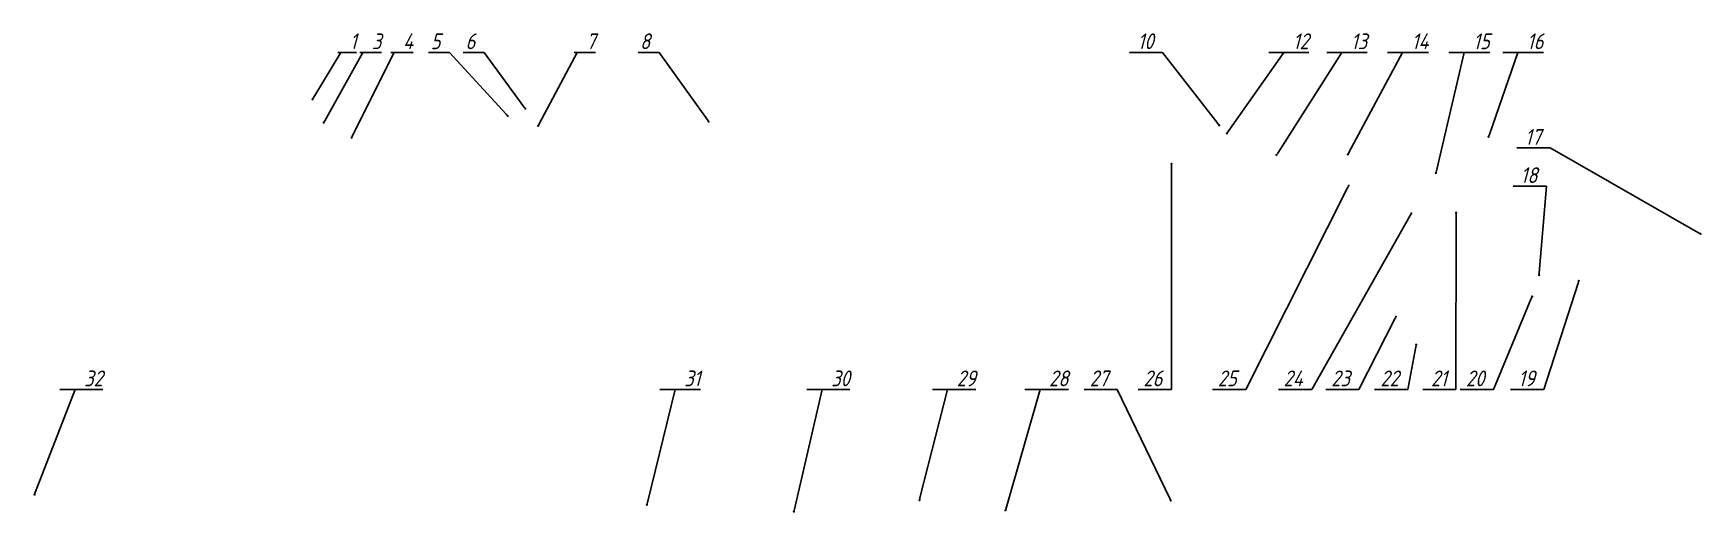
# Model space of a CAD drawing. Header units: millimetres. Extents: x 579 to 4020, y 235 to 1416.
# Drawn here: x 2396.2 to 2765.6, y 906.3 to 1012.5 of the extents above; entities that cross this region are included whole.
import ezdxf
from ezdxf import colors
from ezdxf.entities.mleader import LeaderData, LeaderLine
from ezdxf.math import Vec2, Vec3

# ---------------------------------------------------------------- set-up
doc = ezdxf.new("R2010")
doc.units = ezdxf.units.MM
doc.header["$LTSCALE"] = 0.3
doc.layers.add('尺寸标注', color=7, linetype='Continuous', lineweight=25)
doc.styles.add('数字样式', font='gbeitc.shx', dxfattribs={"height": 5, "bigfont": 'gbcbig.shx'})

# ---------------------------------------------------------------- blocks, each defined once
blk = doc.blocks.new('_Dot')
at = {"color": 0, "linetype": 'ByBlock', "lineweight": -2}
blk.add_line((-0.5, 0), (-1, 0), dxfattribs=at)
at = {"color": 0, "linetype": 'ByBlock', "const_width": 0.5}
blk.add_lwpolyline([(-0.25, 0, 1), (0.25, 0, 1)], format="xyb", close=True, dxfattribs=at)

msp = doc.modelspace()

# ---------------------------------------------------------------- leaders
at = {"layer": '尺寸标注', "ltscale": 0.3}
ml = msp.add_multileader_mtext('Standard', dxfattribs=at)
ml.set_content('\\L1', color=256, style='数字样式')
ml.set_leader_properties()
ml.set_arrow_properties(name='DOT')
ml.build(insert=Vec2(0, 0))
ml.multileader.update_dxf_attribs({"text_left_attachment_type": 8, "text_right_attachment_type": 8, "dogleg_length": 2, "arrow_head_size": 0.5})
ctx = ml.context
ctx.base_point, ctx.char_height, ctx.arrow_head_size, ctx.landing_gap_size, ctx.plane_origin = Vec3(2466.28444, 1008.25335), 3.5, 0.5, 0, Vec3(2458.03658, 997.86635)
ctx.left_attachment, ctx.right_attachment = 8, 8
notes = []
notes.append((ctx, [(0, (1, 1, 0), (2464.28444, 1008.25335), (1, 0), 2, [(0, [(2458.03658, 997.86635)], 0, [])])]))
ctx.mtext.insert, ctx.mtext.flow_direction = Vec3(2466.28444, 1012.45335), 5
ml = msp.add_multileader_mtext('Standard', dxfattribs=at)
ml.set_content('\\L{\\L3}', color=256, style='数字样式')
ml.set_leader_properties()
ml.set_arrow_properties(name='DOT')
ml.build(insert=Vec2(0, 0))
ml.multileader.update_dxf_attribs({"text_left_attachment_type": 8, "text_right_attachment_type": 8, "dogleg_length": 2, "arrow_head_size": 0.5})
ctx = ml.context
ctx.base_point, ctx.char_height, ctx.arrow_head_size, ctx.landing_gap_size, ctx.plane_origin = Vec3(2471.16702, 1008.25335), 3.5, 0.5, 0, Vec3(2464.42125, 989.82823)
ctx.left_attachment, ctx.right_attachment = 8, 8
notes.append((ctx, [(0, (1, 1, 0), (2469.16702, 1008.25335), (1, 0), 2, [(0, [(2460.48223, 992.6725)], 0, [])])]))
ctx.mtext.insert, ctx.mtext.flow_direction = Vec3(2471.16702, 1012.45335), 5
ml = msp.add_multileader_mtext('Standard', dxfattribs=at)
ml.set_content('\\L{\\L4}', color=256, style='数字样式')
ml.set_leader_properties()
ml.set_arrow_properties(name='DOT')
ml.build(insert=Vec2(0, 0))
ml.multileader.update_dxf_attribs({"text_left_attachment_type": 8, "text_right_attachment_type": 8, "dogleg_length": 2, "arrow_head_size": 0.5})
ctx = ml.context
ctx.base_point, ctx.char_height, ctx.arrow_head_size, ctx.landing_gap_size, ctx.plane_origin = Vec3(2478.06837, 1008.25335), 3.5, 0.5, 0, Vec3(2464.42125, 989.82823)
ctx.left_attachment, ctx.right_attachment = 8, 8
notes.append((ctx, [(0, (1, 1, 0), (2476.06837, 1008.25335), (1, 0), 2, [(0, [(2466.67915, 989.37993)], 0, [])])]))
ctx.mtext.insert, ctx.mtext.flow_direction = Vec3(2478.06837, 1012.45335), 5
ml = msp.add_multileader_mtext('Standard', dxfattribs=at)
ml.set_content('\\L{\\L5}', color=256, style='数字样式')
ml.set_leader_properties()
ml.set_arrow_properties(name='DOT')
ml.build(insert=Vec2(0, 0))
ml.multileader.update_dxf_attribs({"text_left_attachment_type": 8, "text_right_attachment_type": 8, "dogleg_length": 2, "arrow_head_size": 0.5})
ctx = ml.context
ctx.base_point, ctx.char_height, ctx.arrow_head_size, ctx.landing_gap_size, ctx.plane_origin = Vec3(2484.52535, 1008.25335), 3.5, 0.5, 0, Vec3(2501.22102, 994.18027)
ctx.left_attachment, ctx.right_attachment, ctx.text_align_type = 8, 8, 2
notes.append((ctx, [(1, (1, 1, 0), (2488.34826, 1008.25335), (-1, 0), 2, [(0, [(2501.22102, 994.18027)], 0, [])])]))
ctx.mtext.insert, ctx.mtext.alignment, ctx.mtext.flow_direction = Vec3(2486.34826, 1012.45335), 3, 5
ml = msp.add_multileader_mtext('Standard', dxfattribs=at)
ml.set_content('\\L{\\L6}', color=256, style='数字样式')
ml.set_leader_properties()
ml.set_arrow_properties(name='DOT')
ml.build(insert=Vec2(0, 0))
ml.multileader.update_dxf_attribs({"text_left_attachment_type": 8, "text_right_attachment_type": 8, "dogleg_length": 2, "arrow_head_size": 0.5})
ctx = ml.context
ctx.base_point, ctx.char_height, ctx.arrow_head_size, ctx.landing_gap_size, ctx.plane_origin = Vec3(2492.58887, 1008.25335), 3.5, 0.5, 0, Vec3(2503.82347, 995.78924)
ctx.left_attachment, ctx.right_attachment, ctx.text_align_type = 8, 8, 2
notes.append((ctx, [(1, (1, 1, 0), (2496.04721, 1008.25335), (-1, 0), 2, [(0, [(2505.13326, 995.78924)], 0, [])])]))
ctx.mtext.insert, ctx.mtext.alignment, ctx.mtext.flow_direction = Vec3(2494.04721, 1012.45335), 3, 5
ml = msp.add_multileader_mtext('Standard', dxfattribs=at)
ml.set_content('\\L{\\L7}', color=256, style='数字样式')
ml.set_leader_properties()
ml.set_arrow_properties(name='DOT')
ml.build(insert=Vec2(0, 0))
ml.multileader.update_dxf_attribs({"text_left_attachment_type": 8, "text_right_attachment_type": 8, "dogleg_length": 2, "arrow_head_size": 0.5})
ctx = ml.context
ctx.base_point, ctx.char_height, ctx.arrow_head_size, ctx.landing_gap_size, ctx.plane_origin = Vec3(2518.60049, 1008.25335), 3.5, 0.5, 0, Vec3(2500.81296, 992.96071)
ctx.left_attachment, ctx.right_attachment = 8, 8
notes.append((ctx, [(0, (1, 1, 0), (2516.60049, 1008.25335), (1, 0), 2, [(0, [(2507.99254, 991.98327)], 0, [])])]))
ctx.mtext.insert, ctx.mtext.flow_direction = Vec3(2518.60049, 1012.45335), 5
ml = msp.add_multileader_mtext('Standard', dxfattribs=at)
ml.set_content('\\L{\\L8}', color=256, style='数字样式')
ml.set_leader_properties()
ml.set_arrow_properties(name='DOT')
ml.build(insert=Vec2(0, 0))
ml.multileader.update_dxf_attribs({"text_left_attachment_type": 8, "text_right_attachment_type": 8, "dogleg_length": 2, "arrow_head_size": 0.5})
ctx = ml.context
ctx.base_point, ctx.char_height, ctx.arrow_head_size, ctx.landing_gap_size, ctx.plane_origin = Vec3(2531.16953, 1008.25335), 3.5, 0.5, 0, Vec3(2524.23417, 996.31499)
ctx.left_attachment, ctx.right_attachment, ctx.text_align_type = 8, 8, 2
notes.append((ctx, [(1, (1, 1, 0), (2534.77369, 1008.25335), (-1, 0), 2, [(0, [(2545.72486, 992.89647)], 0, [])])]))
ctx.mtext.insert, ctx.mtext.alignment, ctx.mtext.flow_direction = Vec3(2532.77369, 1012.45335), 3, 5
ml = msp.add_multileader_mtext('Standard', dxfattribs=at)
ml.set_content('\\L{\\L10}', color=256, style='数字样式')
ml.set_leader_properties()
ml.set_arrow_properties(name='DOT')
ml.build(insert=Vec2(0, 0))
ml.multileader.update_dxf_attribs({"text_left_attachment_type": 8, "text_right_attachment_type": 8, "dogleg_length": 2, "arrow_head_size": 0.5})
ctx = ml.context
ctx.base_point, ctx.char_height, ctx.arrow_head_size, ctx.landing_gap_size, ctx.plane_origin = Vec3(2641.7339, 1008.25335), 3.5, 0.5, 0, Vec3(2658.75546, 992.08716)
ctx.left_attachment, ctx.right_attachment, ctx.text_align_type = 8, 8, 2
notes.append((ctx, [(1, (1, 1, 0), (2646.21306, 1008.25335), (-1, 0), 2, [(0, [(2658.75546, 992.08716)], 0, [])])]))
ctx.mtext.insert, ctx.mtext.alignment, ctx.mtext.flow_direction = Vec3(2644.21306, 1012.45335), 3, 5
ml = msp.add_multileader_mtext('Standard', dxfattribs=at)
ml.set_content('\\L{\\L12}', color=256, style='数字样式')
ml.set_leader_properties()
ml.set_arrow_properties(name='DOT')
ml.build(insert=Vec2(0, 0))
ml.multileader.update_dxf_attribs({"text_left_attachment_type": 8, "text_right_attachment_type": 8, "dogleg_length": 2, "arrow_head_size": 0.5})
ctx = ml.context
ctx.base_point, ctx.char_height, ctx.arrow_head_size, ctx.landing_gap_size, ctx.plane_origin = Vec3(2675.06244, 1008.25335), 3.5, 0.5, 0, Vec3(2660.20813, 986.42133)
ctx.left_attachment, ctx.right_attachment = 8, 8
notes.append((ctx, [(0, (1, 1, 0), (2673.06244, 1008.25335), (1, 0), 2, [(0, [(2660.46873, 990.30684)], 0, [])])]))
ctx.mtext.insert, ctx.mtext.flow_direction = Vec3(2675.06244, 1012.45335), 5
ml = msp.add_multileader_mtext('Standard', dxfattribs=at)
ml.set_content('\\L{\\L13}', color=256, style='数字样式')
ml.set_leader_properties()
ml.set_arrow_properties(name='DOT')
ml.build(insert=Vec2(0, 0))
ml.multileader.update_dxf_attribs({"text_left_attachment_type": 8, "text_right_attachment_type": 8, "dogleg_length": 2, "arrow_head_size": 0.5})
ctx = ml.context
ctx.base_point, ctx.char_height, ctx.arrow_head_size, ctx.landing_gap_size, ctx.plane_origin = Vec3(2687.91652, 1008.25335), 3.5, 0.5, 0, Vec3(2671.43572, 985.53027)
ctx.left_attachment, ctx.right_attachment = 8, 8
notes.append((ctx, [(0, (1, 1, 0), (2685.91652, 1008.25335), (1, 0), 2, [(0, [(2671.43572, 985.53027)], 0, [])])]))
ctx.mtext.insert, ctx.mtext.flow_direction = Vec3(2687.91652, 1012.45335), 5
ml = msp.add_multileader_mtext('Standard', dxfattribs=at)
ml.set_content('\\L{\\L14}', color=256, style='数字样式')
ml.set_leader_properties()
ml.set_arrow_properties(name='DOT')
ml.build(insert=Vec2(0, 0))
ml.multileader.update_dxf_attribs({"text_left_attachment_type": 8, "text_right_attachment_type": 8, "dogleg_length": 2, "arrow_head_size": 0.5})
ctx = ml.context
ctx.base_point, ctx.char_height, ctx.arrow_head_size, ctx.landing_gap_size, ctx.plane_origin = Vec3(2701.36856, 1008.25335), 3.5, 0.5, 0, Vec3(2686.84489, 983.29989)
ctx.left_attachment, ctx.right_attachment = 8, 8
notes.append((ctx, [(0, (1, 1, 0), (2699.36856, 1008.25335), (1, 0), 2, [(0, [(2687.23374, 985.65212)], 0, [])])]))
ctx.mtext.insert, ctx.mtext.flow_direction = Vec3(2701.36856, 1012.45335), 5
ml = msp.add_multileader_mtext('Standard', dxfattribs=at)
ml.set_content('\\L{\\L15}', color=256, style='数字样式')
ml.set_leader_properties()
ml.set_arrow_properties(name='DOT')
ml.build(insert=Vec2(0, 0))
ml.multileader.update_dxf_attribs({"text_left_attachment_type": 8, "text_right_attachment_type": 8, "dogleg_length": 2, "arrow_head_size": 0.5})
ctx = ml.context
ctx.base_point, ctx.char_height, ctx.arrow_head_size, ctx.landing_gap_size, ctx.plane_origin = Vec3(2714.98015, 1008.25335), 3.5, 0.5, 0, Vec3(2706.73229, 981.52204)
ctx.left_attachment, ctx.right_attachment = 8, 8
notes.append((ctx, [(0, (1, 1, 0), (2712.98015, 1008.25335), (1, 0), 2, [(0, [(2706.73229, 981.52204)], 0, [])])]))
ctx.mtext.insert, ctx.mtext.flow_direction = Vec3(2714.98015, 1012.45335), 5
ml = msp.add_multileader_mtext('Standard', dxfattribs=at)
ml.set_content('\\L{\\L16}', color=256, style='数字样式')
ml.set_leader_properties()
ml.set_arrow_properties(name='DOT')
ml.build(insert=Vec2(0, 0))
ml.multileader.update_dxf_attribs({"text_left_attachment_type": 8, "text_right_attachment_type": 8, "dogleg_length": 2, "arrow_head_size": 0.5})
ctx = ml.context
ctx.base_point, ctx.char_height, ctx.arrow_head_size, ctx.landing_gap_size, ctx.plane_origin = Vec3(2726.87818, 1008.25335), 3.5, 0.5, 0, Vec3(2722.37319, 994.7448)
ctx.left_attachment, ctx.right_attachment = 8, 8
notes.append((ctx, [(0, (1, 1, 0), (2724.87818, 1008.25335), (1, 0), 2, [(0, [(2718.39786, 989.55081)], 0, [])])]))
ctx.mtext.insert, ctx.mtext.flow_direction = Vec3(2726.87818, 1012.45335), 5
ml = msp.add_multileader_mtext('Standard', dxfattribs=at)
ml.set_content('\\L{\\L17}', color=256, style='数字样式')
ml.set_leader_properties()
ml.set_arrow_properties(name='DOT')
ml.build(insert=Vec2(0, 0))
ml.multileader.update_dxf_attribs({"text_left_attachment_type": 8, "text_right_attachment_type": 8, "dogleg_length": 2, "arrow_head_size": 0.5})
ctx = ml.context
ctx.base_point, ctx.char_height, ctx.arrow_head_size, ctx.landing_gap_size, ctx.plane_origin = Vec3(2727.24791, 987.06388), 3.5, 0.5, 0, Vec3(2765.31416, 968.04248)
ctx.left_attachment, ctx.right_attachment, ctx.text_align_type = 8, 8, 2
notes.append((ctx, [(1, (1, 1, 0), (2732.01874, 987.06388), (-1, 0), 2, [(0, [(2765.31416, 968.04248)], 0, [])])]))
ctx.mtext.insert, ctx.mtext.alignment, ctx.mtext.flow_direction = Vec3(2730.01874, 991.26388), 3, 5
ml = msp.add_multileader_mtext('Standard', dxfattribs=at)
ml.set_content('\\L{\\L26}', color=256, style='数字样式')
ml.set_leader_properties()
ml.set_arrow_properties(name='DOT')
ml.build(insert=Vec2(0, 0))
ml.multileader.update_dxf_attribs({"text_left_attachment_type": 8, "text_right_attachment_type": 8, "dogleg_length": 2, "arrow_head_size": 0.5})
ctx = ml.context
ctx.base_point, ctx.char_height, ctx.arrow_head_size, ctx.landing_gap_size, ctx.plane_origin = Vec3(2642.5992, 933.56909), 3.5, 0.5, 0, Vec3(2648.20951, 983.54902)
ctx.left_attachment, ctx.right_attachment, ctx.text_align_type = 8, 8, 2
notes.append((ctx, [(1, (1, 1, 0), (2648.17212, 933.56909), (-1, 0), 2, [(0, [(2648.20951, 983.54902)], 0, [])])]))
ctx.mtext.insert, ctx.mtext.alignment, ctx.mtext.flow_direction = Vec3(2646.17212, 937.76909), 3, 5
ml = msp.add_multileader_mtext('Standard', dxfattribs=at)
ml.set_content('\\L{\\L18}', color=256, style='数字样式')
ml.set_leader_properties()
ml.set_arrow_properties(name='DOT')
ml.build(insert=Vec2(0, 0))
ml.multileader.update_dxf_attribs({"text_left_attachment_type": 8, "text_right_attachment_type": 8, "dogleg_length": 2, "arrow_head_size": 0.5})
ctx = ml.context
ctx.base_point, ctx.char_height, ctx.arrow_head_size, ctx.landing_gap_size, ctx.plane_origin = Vec3(2726.65497, 978.59538), 3.5, 0.5, 0, Vec3(2722.90608, 958.9003)
ctx.left_attachment, ctx.right_attachment, ctx.text_align_type = 8, 8, 2
notes.append((ctx, [(1, (1, 1, 0), (2731.20705, 978.59538), (-1, 0), 2, [(0, [(2729.57536, 958.9003)], 0, [])])]))
ctx.mtext.insert, ctx.mtext.alignment, ctx.mtext.flow_direction = Vec3(2729.20705, 982.79538), 3, 5
ml = msp.add_multileader_mtext('Standard', dxfattribs=at)
ml.set_content('\\L{\\L25}', color=256, style='数字样式')
ml.set_leader_properties()
ml.set_arrow_properties(name='DOT')
ml.build(insert=Vec2(0, 0))
ml.multileader.update_dxf_attribs({"text_left_attachment_type": 8, "text_right_attachment_type": 8, "dogleg_length": 2, "arrow_head_size": 0.5})
ctx = ml.context
ctx.base_point, ctx.char_height, ctx.arrow_head_size, ctx.landing_gap_size, ctx.plane_origin = Vec3(2658.85013, 933.56909), 3.5, 0.5, 0, Vec3(2687.41008, 978.71688)
ctx.left_attachment, ctx.right_attachment, ctx.text_align_type = 8, 8, 2
notes.append((ctx, [(1, (1, 1, 0), (2664.64179, 933.56909), (-1, 0), 2, [(0, [(2687.41008, 978.71688)], 0, [])])]))
ctx.mtext.insert, ctx.mtext.alignment, ctx.mtext.flow_direction = Vec3(2662.64179, 937.76909), 3, 5
ml = msp.add_multileader_mtext('Standard', dxfattribs=at)
ml.set_content('\\L{\\L24}', color=256, style='数字样式')
ml.set_leader_properties()
ml.set_arrow_properties(name='DOT')
ml.build(insert=Vec2(0, 0))
ml.multileader.update_dxf_attribs({"text_left_attachment_type": 8, "text_right_attachment_type": 8, "dogleg_length": 2, "arrow_head_size": 0.5})
ctx = ml.context
ctx.base_point, ctx.char_height, ctx.arrow_head_size, ctx.landing_gap_size, ctx.plane_origin = Vec3(2673.62642, 933.56909), 3.5, 0.5, 0, Vec3(2703.6197, 974.89125)
ctx.left_attachment, ctx.right_attachment, ctx.text_align_type = 8, 8, 2
notes.append((ctx, [(1, (1, 1, 0), (2679.27225, 933.56909), (-1, 0), 2, [(0, [(2701.29429, 972.56584)], 0, [])])]))
ctx.mtext.insert, ctx.mtext.alignment, ctx.mtext.flow_direction = Vec3(2677.27225, 937.76909), 3, 5
ml = msp.add_multileader_mtext('Standard', dxfattribs=at)
ml.set_content('\\L{\\L21}', color=256, style='数字样式')
ml.set_leader_properties()
ml.set_arrow_properties(name='DOT')
ml.build(insert=Vec2(0, 0))
ml.multileader.update_dxf_attribs({"text_left_attachment_type": 8, "text_right_attachment_type": 8, "dogleg_length": 2, "arrow_head_size": 0.5})
ctx = ml.context
ctx.base_point, ctx.char_height, ctx.arrow_head_size, ctx.landing_gap_size, ctx.plane_origin = Vec3(2705.81415, 933.56909), 3.5, 0.5, 0, Vec3(2724.92184, 963.65601)
ctx.left_attachment, ctx.right_attachment, ctx.text_align_type = 8, 8, 2
notes.append((ctx, [(1, (1, 1, 0), (2711.16832, 933.56909), (-1, 0), 2, [(0, [(2711.215, 972.73203)], 0, [])])]))
ctx.mtext.insert, ctx.mtext.alignment, ctx.mtext.flow_direction = Vec3(2709.16832, 937.76909), 3, 5
ml = msp.add_multileader_mtext('Standard', dxfattribs=at)
ml.set_content('\\L{\\L19}', color=256, style='数字样式')
ml.set_leader_properties()
ml.set_arrow_properties(name='DOT')
ml.build(insert=Vec2(0, 0))
ml.multileader.update_dxf_attribs({"text_left_attachment_type": 8, "text_right_attachment_type": 8, "dogleg_length": 2, "arrow_head_size": 0.5})
ctx = ml.context
ctx.base_point, ctx.char_height, ctx.arrow_head_size, ctx.landing_gap_size, ctx.plane_origin = Vec3(2726.00641, 933.56909), 3.5, 0.5, 0, Vec3(2732.79294, 960.52956)
ctx.left_attachment, ctx.right_attachment, ctx.text_align_type = 8, 8, 2
notes.append((ctx, [(1, (1, 1, 0), (2730.63141, 933.56909), (-1, 0), 2, [(0, [(2738.35455, 957.6229)], 0, [])])]))
ctx.mtext.insert, ctx.mtext.alignment, ctx.mtext.flow_direction = Vec3(2728.63141, 937.76909), 3, 5
ml = msp.add_multileader_mtext('Standard', dxfattribs=at)
ml.set_content('\\L{\\L20}', color=256, style='数字样式')
ml.set_leader_properties()
ml.set_arrow_properties(name='DOT')
ml.build(insert=Vec2(0, 0))
ml.multileader.update_dxf_attribs({"text_left_attachment_type": 8, "text_right_attachment_type": 8, "dogleg_length": 2, "arrow_head_size": 0.5})
ctx = ml.context
ctx.base_point, ctx.char_height, ctx.arrow_head_size, ctx.landing_gap_size, ctx.plane_origin = Vec3(2713.81824, 933.56909), 3.5, 0.5, 0, Vec3(2724.92184, 963.65601)
ctx.left_attachment, ctx.right_attachment, ctx.text_align_type = 8, 8, 2
notes.append((ctx, [(1, (1, 1, 0), (2719.46407, 933.56909), (-1, 0), 2, [(0, [(2728.04025, 954.15842)], 0, [])])]))
ctx.mtext.insert, ctx.mtext.alignment, ctx.mtext.flow_direction = Vec3(2717.46407, 937.76909), 3, 5
ml = msp.add_multileader_mtext('Standard', dxfattribs=at)
ml.set_content('\\L{\\L23}', color=256, style='数字样式')
ml.set_leader_properties()
ml.set_arrow_properties(name='DOT')
ml.build(insert=Vec2(0, 0))
ml.multileader.update_dxf_attribs({"text_left_attachment_type": 8, "text_right_attachment_type": 8, "dogleg_length": 2, "arrow_head_size": 0.5})
ctx = ml.context
ctx.base_point, ctx.char_height, ctx.arrow_head_size, ctx.landing_gap_size, ctx.plane_origin = Vec3(2683.89748, 933.56909), 3.5, 0.5, 0, Vec3(2702.37618, 943.49332)
ctx.left_attachment, ctx.right_attachment, ctx.text_align_type = 8, 8, 2
notes.append((ctx, [(0, (1, 1, 0), (2689.68914, 933.56909), (-1, 0), 2, [(0, [(2697.90235, 949.68758)], 0, [])])]))
ctx.mtext.insert, ctx.mtext.alignment, ctx.mtext.flow_direction = Vec3(2687.68914, 937.76909), 3, 5
ml = msp.add_multileader_mtext('Standard', dxfattribs=at)
ml.set_content('\\L{\\L22}', color=256, style='数字样式')
ml.set_leader_properties()
ml.set_arrow_properties(name='DOT')
ml.build(insert=Vec2(0, 0))
ml.multileader.update_dxf_attribs({"text_left_attachment_type": 8, "text_right_attachment_type": 8, "dogleg_length": 2, "arrow_head_size": 0.5})
ctx = ml.context
ctx.base_point, ctx.char_height, ctx.arrow_head_size, ctx.landing_gap_size, ctx.plane_origin = Vec3(2694.72222, 933.56909), 3.5, 0.5, 0, Vec3(2702.37618, 943.49332)
ctx.left_attachment, ctx.right_attachment, ctx.text_align_type = 8, 8, 2
notes.append((ctx, [(0, (1, 1, 0), (2700.51388, 933.56909), (-1, 0), 2, [(0, [(2702.37618, 943.49332)], 0, [])])]))
ctx.mtext.insert, ctx.mtext.alignment, ctx.mtext.flow_direction = Vec3(2698.51388, 937.76909), 3, 5
ml = msp.add_multileader_mtext('Standard', dxfattribs=at)
ml.set_content('\\L{\\L32}', color=256, style='数字样式')
ml.set_leader_properties()
ml.set_arrow_properties(name='DOT')
ml.build(insert=Vec2(0, 0))
ml.multileader.update_dxf_attribs({"text_left_attachment_type": 8, "text_right_attachment_type": 8, "dogleg_length": 2, "arrow_head_size": 0.5})
ctx = ml.context
ctx.base_point, ctx.char_height, ctx.arrow_head_size, ctx.landing_gap_size, ctx.plane_origin = Vec3(2407.44913, 933.56909), 3.5, 0.5, 0, Vec3(2396.46742, 910.27296)
ctx.left_attachment, ctx.right_attachment = 8, 8
notes.append((ctx, [(0, (1, 1, 0), (2405.44913, 933.56909), (1, 0), 2, [(0, [(2396.46742, 910.27296)], 0, [])])]))
ctx.mtext.insert, ctx.mtext.flow_direction = Vec3(2407.44913, 937.76909), 5
ml = msp.add_multileader_mtext('Standard', dxfattribs=at)
ml.set_content('\\L{\\L31}', color=256, style='数字样式')
ml.set_leader_properties()
ml.set_arrow_properties(name='DOT')
ml.build(insert=Vec2(0, 0))
ml.multileader.update_dxf_attribs({"text_left_attachment_type": 8, "text_right_attachment_type": 8, "dogleg_length": 2, "arrow_head_size": 0.5})
ctx = ml.context
ctx.base_point, ctx.char_height, ctx.arrow_head_size, ctx.landing_gap_size, ctx.plane_origin = Vec3(2540.29848, 933.56909), 3.5, 0.5, 0, Vec3(2532.05063, 908.01859)
ctx.left_attachment, ctx.right_attachment = 8, 8
notes.append((ctx, [(0, (1, 1, 0), (2538.29848, 933.56909), (1, 0), 2, [(0, [(2532.05063, 908.01859)], 0, [])])]))
ctx.mtext.insert, ctx.mtext.flow_direction = Vec3(2540.29848, 937.76909), 5
ml = msp.add_multileader_mtext('Standard', dxfattribs=at)
ml.set_content('\\L{\\L30}', color=256, style='数字样式')
ml.set_leader_properties()
ml.set_arrow_properties(name='DOT')
ml.build(insert=Vec2(0, 0))
ml.multileader.update_dxf_attribs({"text_left_attachment_type": 8, "text_right_attachment_type": 8, "dogleg_length": 2, "arrow_head_size": 0.5})
ctx = ml.context
ctx.base_point, ctx.char_height, ctx.arrow_head_size, ctx.landing_gap_size, ctx.plane_origin = Vec3(2572.84742, 933.56909), 3.5, 0.5, 0, Vec3(2564.59956, 906.52147)
ctx.left_attachment, ctx.right_attachment = 8, 8
notes.append((ctx, [(0, (1, 1, 0), (2570.84742, 933.56909), (1, 0), 2, [(0, [(2564.59956, 906.52147)], 0, [])])]))
ctx.mtext.insert, ctx.mtext.flow_direction = Vec3(2572.84742, 937.76909), 5
ml = msp.add_multileader_mtext('Standard', dxfattribs=at)
ml.set_content('\\L{\\L29}', color=256, style='数字样式')
ml.set_leader_properties()
ml.set_arrow_properties(name='DOT')
ml.build(insert=Vec2(0, 0))
ml.multileader.update_dxf_attribs({"text_left_attachment_type": 8, "text_right_attachment_type": 8, "dogleg_length": 2, "arrow_head_size": 0.5})
ctx = ml.context
ctx.base_point, ctx.char_height, ctx.arrow_head_size, ctx.landing_gap_size, ctx.plane_origin = Vec3(2600.63758, 933.56909), 3.5, 0.5, 0, Vec3(2592.38972, 909.04682)
ctx.left_attachment, ctx.right_attachment = 8, 8
notes.append((ctx, [(0, (1, 1, 0), (2598.63758, 933.56909), (1, 0), 2, [(0, [(2592.38972, 909.04682)], 0, [])])]))
ctx.mtext.insert, ctx.mtext.flow_direction = Vec3(2600.63758, 937.76909), 5
ml = msp.add_multileader_mtext('Standard', dxfattribs=at)
ml.set_content('\\L{\\L28}', color=256, style='数字样式')
ml.set_leader_properties()
ml.set_arrow_properties(name='DOT')
ml.build(insert=Vec2(0, 0))
ml.multileader.update_dxf_attribs({"text_left_attachment_type": 8, "text_right_attachment_type": 8, "dogleg_length": 2, "arrow_head_size": 0.5})
ctx = ml.context
ctx.base_point, ctx.char_height, ctx.arrow_head_size, ctx.landing_gap_size, ctx.plane_origin = Vec3(2621.08538, 933.56909), 3.5, 0.5, 0, Vec3(2592.38972, 909.04682)
ctx.left_attachment, ctx.right_attachment = 8, 8
notes.append((ctx, [(0, (1, 1, 0), (2619.08538, 933.56909), (1, 0), 2, [(0, [(2611.43934, 906.7964)], 0, [])])]))
ctx.mtext.insert, ctx.mtext.flow_direction = Vec3(2621.08538, 937.76909), 5
ml = msp.add_multileader_mtext('Standard', dxfattribs=at)
ml.set_content('\\L{\\L27}', color=256, style='数字样式')
ml.set_leader_properties()
ml.set_arrow_properties(name='DOT')
ml.build(insert=Vec2(0, 0))
ml.multileader.update_dxf_attribs({"text_left_attachment_type": 8, "text_right_attachment_type": 8, "dogleg_length": 2, "arrow_head_size": 0.5})
ctx = ml.context
ctx.base_point, ctx.char_height, ctx.arrow_head_size, ctx.landing_gap_size, ctx.plane_origin = Vec3(2630.25965, 933.56909), 3.5, 0.5, 0, Vec3(2592.38972, 909.04682)
ctx.left_attachment, ctx.right_attachment, ctx.text_align_type = 8, 8, 2
notes.append((ctx, [(1, (1, 1, 0), (2636.19715, 933.56909), (-1, 0), 2, [(0, [(2648.02436, 908.98555)], 0, [])])]))
ctx.mtext.insert, ctx.mtext.alignment, ctx.mtext.flow_direction = Vec3(2634.19715, 937.76909), 3, 5
for ctx, leaders in notes:
    for number, flags, end, landing, length, lines in leaders:
        leader = LeaderData()
        leader.index, (leader.has_last_leader_line, leader.has_dogleg_vector, leader.attachment_direction) = number, flags
        leader.last_leader_point, leader.dogleg_vector, leader.dogleg_length = Vec3(end), Vec3(landing), length
        for number, points, colour, breaks in lines:
            line = LeaderLine()
            line.index, line.vertices, line.color, line.breaks = number, Vec3.list(points), colors.encode_raw_color(colour), breaks
            leader.lines.append(line)
        ctx.leaders.append(leader)

doc.saveas('drawing.dxf')
